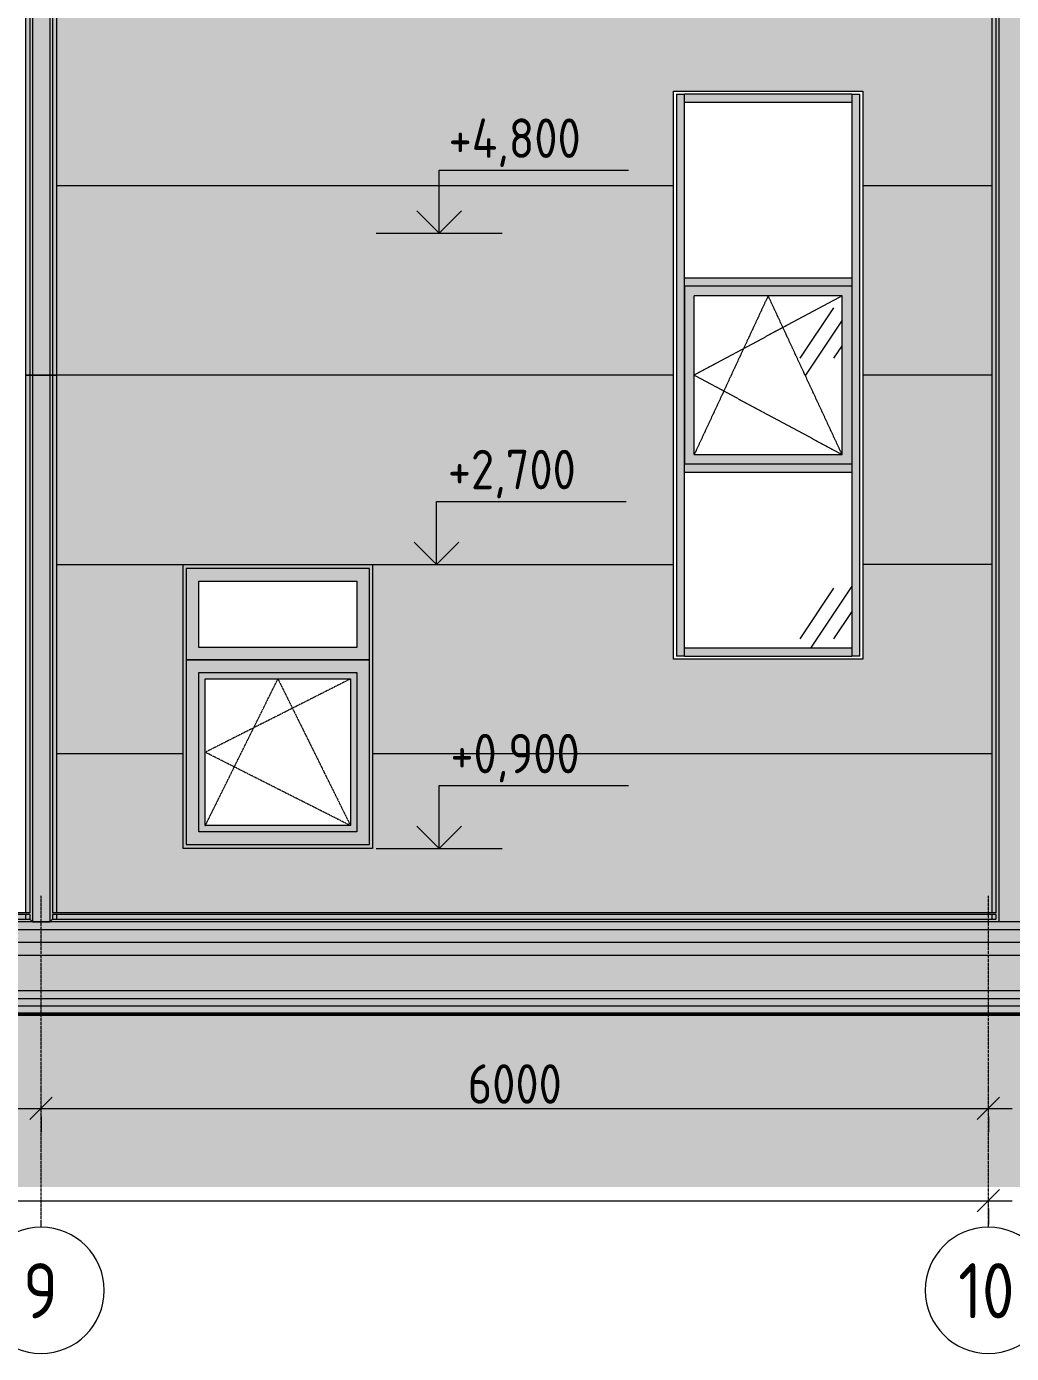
# Model space of a CAD drawing. Header units: millimetres. Extents: x 148937 to 2048786, y 870 to 351006.
# Drawn here: x 552222 to 558460, y 316332 to 324741 of the extents above; entities that cross this region are included whole.
import ezdxf

# ---------------------------------------------------------------- set-up
doc = ezdxf.new("R2010")
doc.units = ezdxf.units.MM
for name, pattern in [('_ШПТ__20_т__2_5__Линия сетки', [25, 20, -2.5, 0, -2.5]), ('_ШТР__2__1_', [3, 2, -1]), ('_ШТР__3__1_5_', [4.5, 3, -1.5])]:
    doc.linetypes.add(name, pattern=pattern)
doc.layers.get('Defpoints').update_dxf_attribs({"color": 4})
for name, color, linetype, lineweight in [('Высотные отметки', 7, 'Continuous', 9), ('Обобщенные модели', 7, 'Continuous', 18), ('Оси', 72, 'Continuous', 9), ('Перекрытия', 7, 'Continuous', 18), ('Размеры', 7, 'Continuous', 9), ('Стены', 7, 'Continuous', 18), ('Типовые аннотации', 7, 'Continuous', 9), ('Элементы узлов', 7, 'Continuous', 18)]:
    doc.layers.add(name, color=color, linetype=linetype, lineweight=lineweight)
for name, color, linetype, lineweight, true_color in [('Импосты витража', 7, 'Continuous', 9, 0x004080), ('Каркас_Импост', 7, 'Continuous', 9, 0x0080c0), ('Линии', 7, 'Continuous', 9, 0x00a600), ('Монтажный зазор', 7, 'Continuous', 9, 0x808040), ('Окна', 7, 'Continuous', 9, 0x0080c0), ('Открывание', 7, '_ШТР__2__1_', 9, 0x373737), ('Панели витража', 7, 'Continuous', 9, 0x0080c0)]:
    doc.layers.add(name, color=color, linetype=linetype, lineweight=lineweight, true_color=true_color)
doc.styles.add('GOST Common', font='GOST Common.ttf', dxfattribs={"width": 0.9, "height": 350})
doc.styles.add('GOST Common_1', font='GOST Common.ttf', dxfattribs={"width": 0.9, "height": 250})
doc.dimstyles.new('Основной_2_5_мм', dxfattribs={"dimscale": 304.8, "dimtxt": 251.428749, "dimasz": 0.463911, "dimexe": 0.492126, "dimexo": 0.492126, "dimgap": 0.098425, "dimtad": 1, "dimdec": 3, "dimrnd": 0.001, "dimdsep": 46, "dimtxsty": 'GOST Common_1', "dimblk1": 'OBLIQUE', "dimblk2": 'OBLIQUE', "dimsah": 1, "dimcen": 0.09, "dimdle": 0.492126, "dimazin": 2, "dimtfac": 1, "dimtdec": 4, "dimtix": 1, "dimtmove": 0, "dimatfit": 3, "dimfxl": 1, "dimtvp": 1, "dimtolj": 1, "dimtzin": 0, "dimlwd": 20, "dimlwe": 20, "dimarcsym": 2})
pattern_1 = [(236.31, (995.8, 1244.6), (-1777.9963, -3556.002), [641.07, -5769.6]), (236.31, (1031.34, 1137.9), (-1777.9963, -3556.002), [384.64, -6026.03]), (236.31, (818, 1137.9), (-1777.9963, -3556.002), [384.64, -6026.03])]

# ---------------------------------------------------------------- blocks, each defined once
blk = doc.blocks.new('102_Окно_1Створка_Ф_ГОСТ23166-99 - 1160х1750_1170_h-V13-_О__Ф__1-10__Южный')
at = {"layer": 'Каркас_Импост', "true_color": 0xf7fbf5}
h = blk.add_hatch(color=7, dxfattribs=at)
h.paths.add_polyline_path([(40040, 2095), (41080, 2095), (41080, 2675), (39920, 2675), (39920, 2095), (40000, 2095)], flags=0)
h.paths.add_polyline_path([(40040, 2175), (40000, 2175), (40000, 2595), (41000, 2595), (41000, 2175), (40617.2, 2175)], flags=0)
h = blk.add_hatch(color=7, dxfattribs=at)
h.paths.add_polyline_path([(40617.2, 925), (41080, 925), (41080, 2095), (39920, 2095), (39920, 925), (40040, 925)], flags=0)
h.paths.add_polyline_path([(40000, 1005), (40000, 2015), (41000, 2015), (41000, 1005), (40040, 1005)], flags=0)
h = blk.add_hatch(color=7, dxfattribs=at)
h.paths.add_polyline_path([(40617.2, 1005), (41000, 1005), (41000, 2015), (40000, 2015), (40000, 1005), (40460, 1005)], flags=0)
h.paths.add_polyline_path([(40617.2, 1045), (40040, 1045), (40040, 1975), (40960, 1975), (40960, 1045)], flags=0)
at = {"layer": 'Монтажный зазор', "true_color": 0x7f7f7f}
h = blk.add_hatch(color=8, dxfattribs=at)
h.paths.add_polyline_path([(39900, 900), (41100, 900), (41100, 2700), (39900, 2700), (39900, 925)], flags=0)
h.paths.add_polyline_path([(40960, 925), (39920, 925), (39920, 2675), (41080, 2675), (41080, 925), (41000, 925)], flags=0)
at = {"layer": 'Открывание', "linetype": 'Continuous'}
h = blk.add_hatch(dxfattribs=at)
h.set_pattern_fill('FP_1', style=0, pattern_type=2)
h.set_pattern_definition(pattern_1)
h.paths.add_polyline_path([(40960, 1045), (40960, 1975), (40040, 1975), (40040, 1045), (40617.2, 1045)], flags=0)
at = {"layer": 'Каркас_Импост', "color": 7}
for p, q in [((39920, 2675), (39920, 2095)), ((41080, 2675), (39920, 2675)), ((41080, 2095), (41080, 2675)), ((40000, 2595), (41000, 2595)), ((40000, 2175), (40000, 2595)), ((41000, 2595), (41000, 2175)), ((41000, 2175), (40000, 2175)), ((39920, 2095), (41080, 2095)), ((39920, 2095), (39920, 925)), ((41080, 2095), (39920, 2095)), ((41080, 925), (41080, 2095)), ((40000, 2015), (41000, 2015)), ((40000, 1005), (40000, 2015)), ((40040, 1975), (40960, 1975)), ((40040, 1045), (40040, 1975)), ((40960, 1975), (40960, 1045)), ((41000, 2015), (41000, 1005)), ((40960, 1045), (40040, 1045)), ((41000, 1005), (40000, 1005)), ((39920, 925), (41080, 925))]:
    blk.add_line(p, q, dxfattribs=at)
at = {"layer": 'Открывание', "color": 7}
for p, q in [((40040, 1045), (40500, 1975)), ((40960, 1975), (40040, 1510)), ((40500, 1975), (40960, 1045)), ((40960, 1045), (40040, 1510))]:
    blk.add_line(p, q, dxfattribs=at)
blk = doc.blocks.new('Системная панель - 135__НР__25__СТК__Стеклопакет-1207059-_О__Ф__1-10__Южный')
at = {"layer": 'Панели витража'}
h = blk.add_hatch(dxfattribs=at)
h.set_pattern_fill('FP_1', style=0, pattern_type=2)
h.set_pattern_definition(pattern_1)
h.paths.add_polyline_path([(43201, 2170), (44135, 2170), (44135, 3285), (43075, 3285), (43075, 2170)], flags=0)
blk = doc.blocks.new('Прямоугольный импост - 50х100 мм RAL 9016-1206952-_О__Ф__1-10__Южный')
at = {"layer": 'Импосты витража', "true_color": 0xf7fbf5}
blk.add_hatch(color=7, dxfattribs=at).paths.add_polyline_path([(44135, 5630), (44135, 5680), (43075, 5680), (43075, 5630), (44080.2, 5630)], flags=0)
at = {"layer": 'Импосты витража', "color": 7}
for p, q in [((43075, 5630), (43075, 5680)), ((44135, 5680), (43075, 5680)), ((44135, 5680), (44135, 5630)), ((43075, 5630), (44135, 5630))]:
    blk.add_line(p, q, dxfattribs=at)
blk = doc.blocks.new('Прямоугольный импост - 50х100 мм RAL 9016-1206946-_О__Ф__1-10__Южный')
at = {"layer": 'Импосты витража', "true_color": 0xf7fbf5}
blk.add_hatch(color=7, dxfattribs=at).paths.add_polyline_path([(44135, 2120), (44135, 2170), (43075, 2170), (43075, 2120), (43201, 2120)], flags=0)
at = {"layer": 'Импосты витража', "color": 7}
for p, q in [((43075, 2120), (43075, 2170)), ((44135, 2170), (43075, 2170)), ((43075, 2120), (44135, 2120)), ((44135, 2170), (44135, 2120))]:
    blk.add_line(p, q, dxfattribs=at)
blk = doc.blocks.new('Прямоугольный импост - 50х100 мм RAL 9016-1207083-_О__Ф__1-10__Южный')
at = {"layer": 'Импосты витража', "true_color": 0xf7fbf5}
blk.add_hatch(color=7, dxfattribs=at).paths.add_polyline_path([(44169.3, 2120), (44185, 2120), (44185, 3310), (44135, 3310), (44135, 2120)], flags=0)
at = {"layer": 'Импосты витража', "color": 7}
for p, q in [((44135, 3310), (44135, 2120)), ((44185, 2120), (44185, 3310)), ((44185, 2120), (44135, 2120))]:
    blk.add_line(p, q, dxfattribs=at)
blk = doc.blocks.new('Прямоугольный импост - 50х100 мм RAL 9016-1207058-_О__Ф__1-10__Южный')
at = {"layer": 'Импосты витража', "true_color": 0xf7fbf5}
blk.add_hatch(color=7, dxfattribs=at).paths.add_polyline_path([(43075, 4490), (43075, 5680), (43025, 5680), (43025, 4490), (43050, 4490)], flags=0)
at = {"layer": 'Импосты витража', "color": 7}
for p, q in [((43025, 5680), (43075, 5680)), ((43025, 5680), (43025, 4490)), ((43075, 4490), (43075, 5680))]:
    blk.add_line(p, q, dxfattribs=at)
blk = doc.blocks.new('Системная панель - 135__НР__25__СТК__Стеклопакет-V15-_О__Ф__1-10__Южный')
at = {"layer": 'Панели витража'}
h = blk.add_hatch(dxfattribs=at)
h.set_pattern_fill('FP_1', style=0, pattern_type=2)
h.set_pattern_definition(pattern_1)
h.paths.add_polyline_path([(43201, 4515), (44135, 4515), (44135, 5630), (43075, 5630), (43075, 4515)], flags=0)
blk = doc.blocks.new('Прямоугольный импост - 50х100 мм RAL 9016-1207060-_О__Ф__1-10__Южный')
at = {"layer": 'Импосты витража', "true_color": 0xf7fbf5}
blk.add_hatch(color=7, dxfattribs=at).paths.add_polyline_path([(44135, 4490), (44185, 4490), (44185, 5680), (44135, 5680), (44135, 5100)], flags=0)
at = {"layer": 'Импосты витража', "color": 7}
for p, q in [((44135, 5680), (44185, 5680)), ((44135, 5680), (44135, 4490)), ((44185, 4490), (44185, 5680))]:
    blk.add_line(p, q, dxfattribs=at)
blk = doc.blocks.new('Прямоугольный импост - 50х100 мм RAL 9016-1207084-_О__Ф__1-10__Южный')
at = {"layer": 'Импосты витража', "true_color": 0xf7fbf5}
blk.add_hatch(color=7, dxfattribs=at).paths.add_polyline_path([(43075, 3310), (43075, 4490), (43025, 4490), (43025, 3310), (43050, 3310)], flags=0)
at = {"layer": 'Импосты витража', "color": 7}
for p, q in [((43025, 4490), (43025, 3310)), ((43075, 3310), (43075, 4490))]:
    blk.add_line(p, q, dxfattribs=at)
blk = doc.blocks.new('Прямоугольный импост - 50х100 мм RAL 9016-1206832-_О__Ф__1-10__Южный')
at = {"layer": 'Импосты витража', "true_color": 0xf7fbf5}
blk.add_hatch(color=7, dxfattribs=at).paths.add_polyline_path([(44135, 4465), (44135, 4515), (43075, 4515), (43075, 4465), (44088, 4465)], flags=0)
at = {"layer": 'Импосты витража', "color": 7}
for p, q in [((43075, 4465), (43075, 4515)), ((44135, 4515), (43075, 4515)), ((43075, 4465), (44135, 4465)), ((44135, 4515), (44135, 4465))]:
    blk.add_line(p, q, dxfattribs=at)
blk = doc.blocks.new('Прямоугольный импост - 50х100 мм RAL 9016-1207086-_О__Ф__1-10__Южный')
at = {"layer": 'Импосты витража', "true_color": 0xf7fbf5}
blk.add_hatch(color=7, dxfattribs=at).paths.add_polyline_path([(44135, 3310), (44185, 3310), (44185, 4490), (44135, 4490), (44135, 3335)], flags=0)
at = {"layer": 'Импосты витража', "color": 7}
for p, q in [((44135, 4490), (44135, 3310)), ((44185, 3310), (44185, 4490))]:
    blk.add_line(p, q, dxfattribs=at)
blk = doc.blocks.new('Прямоугольный импост - 50х100 мм RAL 9016-1207087-_О__Ф__1-10__Южный')
at = {"layer": 'Импосты витража', "true_color": 0xf7fbf5}
blk.add_hatch(color=7, dxfattribs=at).paths.add_polyline_path([(43025, 2120), (43075, 2120), (43075, 3310), (43025, 3310), (43025, 2396.7)], flags=0)
at = {"layer": 'Импосты витража', "color": 7}
for p, q in [((43025, 3310), (43025, 2120)), ((43075, 2120), (43075, 3310)), ((43075, 2120), (43025, 2120))]:
    blk.add_line(p, q, dxfattribs=at)
blk = doc.blocks.new('190_ФЭ_Цоколь_Типовой - ФЭ-Ц1_140х80-1285859-_О__Ф__1-10__Южный')
at = {"layer": 'Обобщенные модели', "true_color": 0x9ea0a1}
h = blk.add_hatch(color=253, dxfattribs=at)
h.paths.add_polyline_path([(32865.9, 481.8), (32928, 481.9), (32930.6, 491.4), (27069.4, 491.4), (27072, 481.8), (32720.4, 481.8)], flags=0)
h.paths.add_polyline_path([(20010, 481.8), (20928, 481.9), (20930.6, 491.4), (20000, 491.4), (20000, 481.8)], flags=0)
h.paths.add_polyline_path([(45048, 481.8), (45048, 481.9), (45050.6, 491.4), (39069.4, 491.4), (39072, 481.8), (44492.9, 481.8)], flags=0)
h.paths.add_polyline_path([(21072, 481.8), (26928, 481.9), (26930.6, 491.4), (21069.4, 491.4), (21072, 481.9)], flags=0)
h.paths.add_polyline_path([(38928, 481.8), (38928, 481.9), (38930.6, 491.4), (33069.4, 491.4), (33072, 481.8), (38875.5, 481.8)], flags=0)
h = blk.add_hatch(color=253, dxfattribs=at)
h.paths.add_polyline_path([(20000, 451.8), (20928, 452), (20928, 481.8), (20000, 481.8)], flags=0)
h.paths.add_polyline_path([(45048, 451.8), (45048, 481.8), (39072, 481.8), (39072, 451.8), (44492.9, 451.8)], flags=0)
h.paths.add_polyline_path([(21235.1, 451.8), (26928, 452), (26928, 481.8), (21072, 481.8), (21072, 451.8), (21124.5, 451.8)], flags=0)
h.paths.add_polyline_path([(38928.2, 451.8), (38928, 452), (38928, 481.8), (33072, 481.8), (33072, 451.8), (38928, 451.8)], flags=0)
h.paths.add_polyline_path([(27235.1, 451.8), (32928, 452), (32928, 481.8), (27072, 481.8), (27072, 451.8), (27124.5, 451.8)], flags=0)
for points in [[(45125, 434.8), (45064.7, 435), (45048, 451.8), (39071.8, 451.8), (39055, 435), (38945, 435), (38928, 451.8), (33071.8, 451.8), (33055, 435), (32945, 435), (32928, 451.8), (27071.8, 451.8), (27055, 435), (26945, 435), (26928, 451.8), (21071.8, 451.8), (21055, 435), (20945, 435), (20928, 451.8), (20000, 451.8), (20000, 434.8), (45065, 434.8)], [(20000, 384.8), (45294.9, 384.8), (45294.9, 434.8), (20000, 434.8)], [(33010, 305), (45433.1, 305), (45293.9, 384.8), (20000, 384.8), (20000, 305), (32990, 305)], [(45125, 225), (45433.1, 225), (45433.1, 305), (20000, 305), (20000, 225), (44492.9, 225)]]:
    blk.add_hatch(color=253, dxfattribs=at).paths.add_polyline_path(points, flags=0)
at = {"layer": 'Линии', "color": 7, "lineweight": 18}
for p, q in [((45022, 492.2), (39098, 492.2)), ((20000, 225), (45433.1, 225))]:
    blk.add_line(p, q, dxfattribs=at)
at = {"layer": 'Обобщенные модели'}
for p, q in [((45294.9, 434.8), (20000, 434.8)), ((38930.6, 491.4), (33069.4, 491.4)), ((38928, 481.8), (33072, 481.8)), ((33072, 451.8), (38928, 451.8)), ((45050.6, 491.4), (39069.4, 491.4)), ((45048, 481.8), (39072, 481.8)), ((39072, 451.8), (45048, 451.8)), ((45294.9, 384.8), (20000, 384.8)), ((45433.1, 305), (20000, 305))]:
    blk.add_line(p, q, dxfattribs=at)
blk = doc.blocks.new('190_ФЭ_Стена_Стык вертикальный - ФЭ-C1_110-1292203-_О__Ф__1-10__Южный')
at = {"layer": 'Обобщенные модели', "true_color": 0xcfd0cf}
for points in [[(20928, 492.1), (20928, 3900), (20902, 3900), (20902, 492.1)], [(20945, 435), (20945, 3900), (20928, 3900), (20928, 492.1), (20930.6, 491.4), (20928, 481.8), (20928.2, 451.8), (20940.6, 439.4)], [(20990, 435), (21055, 435), (21055, 3900), (20945, 3900), (20945, 435)], [(21055, 435), (21072, 452), (21072, 481.9), (21069.4, 491.4), (21072, 492.1), (21072, 3900), (21055, 3900), (21055, 439.4)], [(21098, 492.1), (21098, 3900), (21072, 3900), (21072, 492.1)]]:
    blk.add_hatch(color=254, dxfattribs=at).paths.add_polyline_path(points, flags=0)
at = {"layer": 'Линии', "color": 7, "lineweight": 18}
for p, q in [((20928, 3900), (20902, 3900)), ((20902, 3900), (20902, 491.4)), ((20945, 3900), (20928, 3900)), ((21055, 3900), (20945, 3900)), ((21072, 3900), (21055, 3900)), ((21098, 3900), (21072, 3900)), ((21098, 3900), (21098, 491.4)), ((20902, 481.9), (20902, 452)), ((20902, 452), (20928, 452)), ((20928, 452), (20945, 435)), ((20945, 435), (21055, 435)), ((21055, 435), (21072, 452)), ((21072, 452), (21098, 452)), ((21098, 481.9), (21098, 452))]:
    blk.add_line(p, q, dxfattribs=at)
at = {"layer": 'Обобщенные модели'}
for p, q in [((20928, 3900), (20928, 491.4)), ((20945, 3900), (20945, 435)), ((21055, 3900), (21055, 435)), ((21072, 3900), (21072, 491.4)), ((20928, 481.9), (20928, 452)), ((21072, 481.9), (21072, 452))]:
    blk.add_line(p, q, dxfattribs=at)
blk = doc.blocks.new('190_ФЭ_Стена_Стык вертикальный - ФЭ-C1_110-1292370-_О__Ф__1-10__Южный')
at = {"layer": 'Обобщенные модели', "true_color": 0xcfd0cf}
for points in [[(20915.9, 3900), (20928, 3900), (20928, 7500), (20902, 7500), (20902, 3900)], [(20928, 3900), (20945, 3900), (20945, 7500), (20928, 7500), (20928, 3925.7)], [(21055, 3900), (21055, 7500), (20945, 7500), (20945, 3900), (21010, 3900)], [(21055, 3900), (21072, 3900), (21072, 7500), (21055, 7500), (21055, 3919.4)], [(21077.4, 3900), (21098, 3900), (21098, 7500), (21072, 7500), (21072, 3900)]]:
    blk.add_hatch(color=254, dxfattribs=at).paths.add_polyline_path(points, flags=0)
at = {"layer": 'Линии', "color": 7, "lineweight": 18}
for p, q in [((20928, 7500), (20902, 7500)), ((20902, 7500), (20902, 3900)), ((20945, 7500), (20928, 7500)), ((21055, 7500), (20945, 7500)), ((21072, 7500), (21055, 7500)), ((21098, 7500), (21072, 7500)), ((21098, 7500), (21098, 3900)), ((20902, 3900), (20928, 3900)), ((20928, 3900), (20945, 3900)), ((20945, 3900), (21055, 3900)), ((21055, 3900), (21072, 3900)), ((21072, 3900), (21098, 3900))]:
    blk.add_line(p, q, dxfattribs=at)
at = {"layer": 'Обобщенные модели'}
for p, q in [((20928, 7500), (20928, 3900)), ((20945, 7500), (20945, 3900)), ((21055, 7500), (21055, 3900)), ((21072, 7500), (21072, 3900))]:
    blk.add_line(p, q, dxfattribs=at)
blk = doc.blocks.new('190_ФЭ_Стена_Стык угловой внешний фигурный - ФЭ-У1_230х230-1304566-_О__Ф__1-10__Южный')
at = {"layer": 'Обобщенные модели', "true_color": 0xcfd0cf}
for points in [[(45048, 492.1), (45048, 8700), (45022, 8700), (45022, 492.1)], [(45064.7, 435), (45065, 435), (45065, 8700), (45048, 8700), (45048, 492.1), (45050.6, 491.4), (45048, 481.8), (45048, 451.7)], [(45294.9, 435), (45295, 435), (45295, 8700), (45065, 8700), (45065, 435), (45275, 435)]]:
    blk.add_hatch(color=254, dxfattribs=at).paths.add_polyline_path(points, flags=0)
at = {"layer": 'Линии', "color": 7, "lineweight": 18}
for p, q in [((45022, 8700), (45048, 8700)), ((45022, 8700), (45022, 491.4)), ((45048, 8700), (45065, 8700)), ((45065, 8700), (45295, 8700)), ((45295, 435), (45295, 8700)), ((45022, 481.9), (45022, 451.7)), ((45295, 435), (45065, 435))]:
    blk.add_line(p, q, dxfattribs=at)
at = {"layer": 'Обобщенные модели'}
for p, q in [((45048, 8700), (45048, 491.4)), ((45065, 8700), (45065, 435)), ((45048, 481.9), (45048, 451.7))]:
    blk.add_line(p, q, dxfattribs=at)
blk = doc.blocks.new('135_Витраж створка_Открывание_Профиль - Правое верхнее открывание-1512337-_О__Ф__1-10__Южный')
at = {"layer": 'Панели витража', "true_color": 0xf7fbf5}
h = blk.add_hatch(color=7, dxfattribs=at)
h.paths.add_polyline_path([(43075, 3335), (44135, 3335), (44135, 4465), (43075, 4465), (43075, 3900)], flags=0)
h.paths.add_polyline_path([(44073, 3397), (43137, 3397), (43137, 4403), (44073, 4403), (44073, 3900)], flags=0)
at = {"layer": 'Панели витража'}
h = blk.add_hatch(dxfattribs=at)
h.set_pattern_fill('FP_1', style=0, pattern_type=2)
h.set_pattern_definition(pattern_1)
h.paths.add_polyline_path([(43137, 3397), (44073, 3397), (44073, 4403), (43137, 4403), (43137, 3900)], flags=0)
at = {"layer": 'Линии', "color": 7, "linetype": '_ШТР__3__1_5_'}
for p, q in [((44073, 4403), (43137, 3900)), ((43605, 4403), (43137, 3397)), ((44073, 3397), (43605, 4403)), ((43137, 3900), (44073, 3397))]:
    blk.add_line(p, q, dxfattribs=at)
at = {"layer": 'Панели витража', "color": 7}
for p, q in [((43075, 4465), (44135, 4465)), ((43075, 4465), (43075, 3335)), ((44135, 4465), (44135, 3335)), ((43137, 3397), (43137, 4403)), ((44073, 4403), (43137, 4403)), ((44073, 3397), (44073, 4403)), ((43137, 3397), (44073, 3397)), ((44135, 3335), (43075, 3335))]:
    blk.add_line(p, q, dxfattribs=at)
blk = doc.blocks.new('Ось сетки - Круг_Ø8 мм-6577-_О__Ф__1-10__Южный')
at = {"layer": 'Оси', "lineweight": 20}
for start, end in [(360, 180), (180, 360)]:
    blk.add_arc((0, -1900), 400, start, end, dxfattribs=at)
blk = doc.blocks.new('_Oblique')
at = {"color": 0, "linetype": 'ByBlock', "lineweight": -2}
blk.add_line((-0.5, -0.5), (0.5, 0.5), dxfattribs=at)
blk = doc.blocks.new('*D393')
at = {"layer": 'Defpoints', "color": 0, "transparency": 16777216}
for p in [(546314.4, 317984.5), (552314.4, 317984.5), (552314.4, 317884.5)]:
    blk.add_point(p, dxfattribs=at)
at = {"layer": 'Размеры', "color": 0, "lineweight": 20, "transparency": 16777216}
for p, q in [((546164.4, 317884.5), (552464.4, 317884.5)), ((546314.4, 317834.5), (546314.4, 317734.5)), ((552314.4, 317834.5), (552314.4, 317734.5))]:
    blk.add_line(p, q, dxfattribs=at)
at = {"layer": 'Размеры', "color": 0, "lineweight": 20, "transparency": 16777216, "xscale": 141.4, "yscale": 141.4, "zscale": 141.4, "rotation": 180}
blk.add_blockref('_Oblique', (546314.4, 317884.5), dxfattribs=at)
at = {"layer": 'Размеры', "color": 0, "lineweight": 20, "transparency": 16777216, "xscale": 141.4, "yscale": 141.4, "zscale": 141.4}
blk.add_blockref('_Oblique', (552314.4, 317884.5), dxfattribs=at)
at = {"layer": 'Размеры', "color": 0, "lineweight": 20, "transparency": 16777216, "insert": (549314.4, 318039.5), "char_height": 250, "width": 756.843, "attachment_point": 5, "style": 'GOST Common_1'}
blk.add_mtext('\\A1;6000', dxfattribs=at)
blk = doc.blocks.new('*D394')
at = {"layer": 'Defpoints', "color": 0, "transparency": 16777216}
for p in [(552314.4, 317984.5), (558314.4, 317984.5), (558314.4, 317884.5)]:
    blk.add_point(p, dxfattribs=at)
at = {"layer": 'Размеры', "color": 0, "lineweight": 20, "transparency": 16777216}
for p, q in [((552164.4, 317884.5), (558464.4, 317884.5)), ((552314.4, 317834.5), (552314.4, 317734.5)), ((558314.4, 317834.5), (558314.4, 317734.5))]:
    blk.add_line(p, q, dxfattribs=at)
at = {"layer": 'Размеры', "color": 0, "lineweight": 20, "transparency": 16777216, "xscale": 141.4, "yscale": 141.4, "zscale": 141.4, "rotation": 180}
blk.add_blockref('_Oblique', (552314.4, 317884.5), dxfattribs=at)
at = {"layer": 'Размеры', "color": 0, "lineweight": 20, "transparency": 16777216, "xscale": 141.4, "yscale": 141.4, "zscale": 141.4}
blk.add_blockref('_Oblique', (558314.4, 317884.5), dxfattribs=at)
at = {"layer": 'Размеры', "color": 0, "lineweight": 20, "transparency": 16777216, "insert": (555314.4, 318039.5), "char_height": 250, "width": 756.843, "attachment_point": 5, "style": 'GOST Common_1'}
blk.add_mtext('\\A1;6000', dxfattribs=at)
blk = doc.blocks.new('*D395')
at = {"layer": 'Defpoints', "color": 0, "transparency": 16777216}
for p in [(513314.4, 317400), (558314.4, 317400), (558314.4, 317300)]:
    blk.add_point(p, dxfattribs=at)
at = {"layer": 'Размеры', "color": 0, "lineweight": 20, "transparency": 16777216}
for p, q in [((513164.4, 317300), (558464.4, 317300)), ((513314.4, 317250), (513314.4, 317150)), ((558314.4, 317250), (558314.4, 317150))]:
    blk.add_line(p, q, dxfattribs=at)
at = {"layer": 'Размеры', "color": 0, "lineweight": 20, "transparency": 16777216, "xscale": 141.4, "yscale": 141.4, "zscale": 141.4, "rotation": 180}
blk.add_blockref('_Oblique', (513314.4, 317300), dxfattribs=at)
at = {"layer": 'Размеры', "color": 0, "lineweight": 20, "transparency": 16777216, "xscale": 141.4, "yscale": 141.4, "zscale": 141.4}
blk.add_blockref('_Oblique', (558314.4, 317300), dxfattribs=at)
at = {"layer": 'Размеры', "color": 0, "lineweight": 20, "transparency": 16777216, "insert": (535814.4, 317455), "char_height": 250, "width": 971.623, "attachment_point": 5, "style": 'GOST Common_1'}
blk.add_mtext('\\A1;45000', dxfattribs=at)
blk = doc.blocks.new('Высотные отметки - Стрелка вверх-5091-_О__Ф__1-10__Южный')
at = {"layer": 'Типовые аннотации'}
for p, q in [((-2280.3, 6200), (-3480.3, 6200)), ((-2280.3, 5800), (-2280.3, 6200)), ((-1880.3, 5800), (-2680.3, 5800))]:
    blk.add_line(p, q, dxfattribs=at)
at = {"layer": 'Типовые аннотации', "lineweight": 20}
for q in [(-2421.8, 5941.4), (-2138.9, 5941.4)]:
    blk.add_line((-2280.3, 5800), q, dxfattribs=at)

msp = doc.modelspace()

# ---------------------------------------------------------------- hatches: boundary and pattern name
at = {"layer": 'Перекрытия', "true_color": 0xb9d0cb}
for points in [[(559709.37897, 318531.79336), (558709.37897, 318581.79336), (533879.37897, 318581.79336), (533879.37897, 318531.79336), (559099.12643, 318531.79336)], [(559709.37897, 318481.84027), (559709.37897, 318531.79336), (533879.37897, 318531.79336), (533879.37897, 318481.84027), (559099.12643, 318481.84027)]]:
    msp.add_hatch(color=9, dxfattribs=at).paths.add_polyline_path(points, flags=0)
at = {"layer": 'Стены', "lineweight": 9, "true_color": 0xcfd0cf}
for points in [[(552639.68909, 323731.79336), (556319.37897, 323731.79336), (556319.37897, 324331.79336), (557519.37897, 324331.79336), (557519.37897, 323731.79336), (558336.37897, 323731.79336), (558336.37897, 324931.79336), (552412.37897, 324931.79336), (552412.37897, 323731.79336)], [(552609.47193, 319123.99086), (558336.37897, 319123.99086), (558336.37897, 320131.79336), (554414.37897, 320131.79336), (554414.37897, 319531.79336), (553214.37897, 319531.79336), (553214.37897, 320131.79336), (552412.37897, 320131.79336), (552412.37897, 319123.99086), (552438.87897, 319123.99086)]]:
    msp.add_hatch(color=254, dxfattribs=at).paths.add_polyline_path(points, flags=0)
h = msp.add_hatch(color=254, dxfattribs=at)
h.paths.add_polyline_path([(552412.37897, 322531.79336), (556319.37897, 322531.79336), (556319.37897, 323731.79336), (552412.37897, 323731.79336), (552412.37897, 322558.2264)], flags=0)
h.paths.add_polyline_path([(557807.23896, 322531.79336), (558336.37897, 322531.79336), (558336.37897, 323731.79336), (557519.37897, 323731.79336), (557519.37897, 322531.79336)], flags=0)
h = msp.add_hatch(color=254, dxfattribs=at)
h.paths.add_polyline_path([(556319.37897, 321331.79336), (556319.37897, 322531.79336), (552412.37897, 322531.79336), (552412.37897, 321331.79336), (555223.46403, 321331.79336)], flags=0)
h.paths.add_polyline_path([(558336.37897, 321331.79336), (558336.37897, 322531.79336), (557519.37897, 322531.79336), (557519.37897, 321331.79336), (557807.23896, 321331.79336)], flags=0)
h = msp.add_hatch(color=254, dxfattribs=at)
h.paths.add_polyline_path([(552412.37897, 320131.79336), (553214.37897, 320131.79336), (553214.37897, 321331.79336), (552412.37897, 321331.79336), (552412.37897, 320245.55663)], flags=0)
h.paths.add_polyline_path([(555223.46403, 320131.79336), (558336.37897, 320131.79336), (558336.37897, 321331.79336), (557519.37897, 321331.79336), (557519.37897, 320731.79336), (556319.37897, 320731.79336), (556319.37897, 321331.79336), (554414.37897, 321331.79336), (554414.37897, 320131.79336)], flags=0)
at = {"layer": 'Стены', "true_color": 0x9ea0a1}
msp.add_hatch(color=253, dxfattribs=at).paths.add_polyline_path([(533314.37897, 318631.79336), (558729.37897, 318631.79336), (558729.37897, 318856.79336), (533314.37897, 318856.79336), (533314.37897, 318679.68976)], flags=0)
at = {"layer": 'Стены', "true_color": 0xbabfc5}
for points in [[(533859.37897, 318531.79336), (533879.37897, 318531.79336), (533879.37897, 318581.79336), (558439.37897, 318581.79336), (558439.37897, 318631.79336), (533324.37897, 318631.79336), (533324.37897, 318581.79336), (533859.37897, 318581.79336)], [(558589.37897, 318581.79336), (558589.37897, 318631.79336), (558439.37897, 318631.79336), (558439.37897, 318581.79336), (558574.37897, 318581.79336)]]:
    msp.add_hatch(color=9, dxfattribs=at).paths.add_polyline_path(points, flags=0)
at = {"layer": 'Элементы узлов', "true_color": 0xffffff}
msp.add_hatch(color=7, dxfattribs=at).paths.add_polyline_path([(510643.37897, 317386.77945), (560600.1681, 317386.77945), (560600.1681, 318483.84027), (510643.37897, 318483.84027)], flags=0)

# ---------------------------------------------------------------- linework, layer by layer
at = {"layer": 'Высотные отметки'}
for p, q in [((554734.37897, 323431.79336), (554835.78638, 323431.79336)), ((554734.37897, 321331.79336), (554819.8173, 321331.79336)), ((554734.37897, 319531.79336), (554835.78638, 319531.79336))]:
    msp.add_line(p, q, dxfattribs=at)
at = {"layer": 'Линии', "color": 7, "lineweight": 18}
for p, q in [((556319.37897, 320731.79336), (556319.37897, 324331.79336)), ((556319.37897, 324331.79336), (557519.37897, 324331.79336)), ((557519.37897, 324331.79336), (557519.37897, 320731.79336)), ((556319.37897, 323731.79336), (552412.37897, 323731.79336)), ((558336.37897, 323731.79336), (557519.37897, 323731.79336)), ((556319.37897, 322531.79336), (552412.37897, 322531.79336)), ((558336.37897, 322531.79336), (557519.37897, 322531.79336)), ((552412.37897, 321331.79336), (556319.37897, 321331.79336)), ((553214.37897, 319531.79336), (553214.37897, 321331.79336)), ((554414.37897, 321331.79336), (554414.37897, 319531.79336)), ((558336.37897, 321331.79336), (557519.37897, 321331.79336)), ((557519.37897, 320731.79336), (556319.37897, 320731.79336)), ((553214.37897, 320131.79336), (552412.37897, 320131.79336)), ((558336.37897, 320131.79336), (554414.37897, 320131.79336)), ((554414.37897, 319531.79336), (553214.37897, 319531.79336)), ((533314.37897, 318631.79336), (558729.37897, 318631.79336)), ((533879.37897, 318581.79336), (558709.37897, 318581.79336))]:
    msp.add_line(p, q, dxfattribs=at)
at = {"layer": 'Линии', "color": 7, "true_color": 0xffffff}
for p, q in [((554514.37897, 323431.79336), (554734.37897, 323431.79336)), ((554514.37897, 321331.79336), (554734.37897, 321331.79336)), ((554514.37897, 319531.79336), (554734.37897, 319531.79336))]:
    msp.add_line(p, q, dxfattribs=at)
at = {"layer": 'Линии', "color": 7, "lineweight": 50}
msp.add_line((560596.1681, 318481.84027), (510639.37897, 318481.84027), dxfattribs=at)
at = {"layer": 'Оси', "linetype": '_ШПТ__20_т__2_5__Линия сетки'}
for p, q in [((552314.37897, 317131.79336), (552314.37897, 319231.79336)), ((558314.37897, 317131.79336), (558314.37897, 319231.79336))]:
    msp.add_line(p, q, dxfattribs=at)
at = {"layer": 'Перекрытия'}
msp.add_line((559709.37897, 318531.79336), (533879.37897, 318531.79336), dxfattribs=at)

# ---------------------------------------------------------------- block references
at = {"layer": 'Высотные отметки', "lineweight": 20, "extrusion": (0, 0, -1)}
for p in [(-552555.44407, 317631.79336), (-552539.47499, 315531.79336), (-552555.44407, 313731.79336)]:
    msp.add_blockref('Высотные отметки - Стрелка вверх-5091-_О__Ф__1-10__Южный', p, dxfattribs=at)
at = {"layer": 'Импосты витража', "color": 7}
for name, p in [('Прямоугольный импост - 50х100 мм RAL 9016-1207058-_О__Ф__1-10__Южный', (513314.37897, 318631.79336)), ('Прямоугольный импост - 50х100 мм RAL 9016-1206952-_О__Ф__1-10__Южный', (513314.37897, 318631.79336)), ('Прямоугольный импост - 50х100 мм RAL 9016-1207060-_О__Ф__1-10__Южный', (513314.37897, 318631.79336)), ('Прямоугольный импост - 50х100 мм RAL 9016-1207084-_О__Ф__1-10__Южный', (513314.37897, 318631.79336)), ('Прямоугольный импост - 50х100 мм RAL 9016-1206832-_О__Ф__1-10__Южный', (513314.37897, 318631.79336)), ('Прямоугольный импост - 50х100 мм RAL 9016-1207086-_О__Ф__1-10__Южный', (513314.37897, 318631.79336)), ('Прямоугольный импост - 50х100 мм RAL 9016-1207087-_О__Ф__1-10__Южный', (513314.37897, 318631.79336)), ('Прямоугольный импост - 50х100 мм RAL 9016-1206832-_О__Ф__1-10__Южный', (513314.37897, 317451.79336)), ('Прямоугольный импост - 50х100 мм RAL 9016-1207083-_О__Ф__1-10__Южный', (513314.37897, 318631.79336)), ('Прямоугольный импост - 50х100 мм RAL 9016-1206946-_О__Ф__1-10__Южный', (513314.37897, 318631.79336))]:
    msp.add_blockref(name, p, dxfattribs=at)
at = {"layer": 'Обобщенные модели'}
for name, p in [('190_ФЭ_Стена_Стык угловой внешний фигурный - ФЭ-У1_230х230-1304566-_О__Ф__1-10__Южный', (513314.37897, 318631.79336)), ('190_ФЭ_Стена_Стык вертикальный - ФЭ-C1_110-1292370-_О__Ф__1-10__Южный', (531314.37897, 318631.79336)), ('190_ФЭ_Стена_Стык вертикальный - ФЭ-C1_110-1292203-_О__Ф__1-10__Южный', (531314.37897, 318631.79336)), ('190_ФЭ_Цоколь_Типовой - ФЭ-Ц1_140х80-1285859-_О__Ф__1-10__Южный', (513314.37897, 318631.79336))]:
    msp.add_blockref(name, p, dxfattribs=at)
at = {"layer": 'Окна', "color": 7}
msp.add_blockref('102_Окно_1Створка_Ф_ГОСТ23166-99 - 1160х1750_1170_h-V13-_О__Ф__1-10__Южный', (513314.37897, 318631.79336), dxfattribs=at)
at = {"layer": 'Оси', "lineweight": 20}
for p in [(552314.37897, 318631.79336), (558314.37897, 318631.79336)]:
    msp.add_blockref('Ось сетки - Круг_Ø8 мм-6577-_О__Ф__1-10__Южный', p, dxfattribs=at)
at = {"layer": 'Панели витража', "color": 7}
for name in ['Системная панель - 135__НР__25__СТК__Стеклопакет-V15-_О__Ф__1-10__Южный', '135_Витраж створка_Открывание_Профиль - Правое верхнее открывание-1512337-_О__Ф__1-10__Южный', 'Системная панель - 135__НР__25__СТК__Стеклопакет-1207059-_О__Ф__1-10__Южный']:
    msp.add_blockref(name, (513314.37897, 318631.79336), dxfattribs=at)

# ---------------------------------------------------------------- texts
at = {"layer": 'Высотные отметки', "char_height": 250, "attachment_point": 1, "line_spacing_factor": 1.022761, "style": 'GOST Common_1'}
for s, insert, width in [('+4,800', (554895.79628, 324158.50043), 1055.9762435), ('+2,700', (554891.14123, 322058.50043), 1028.8225687), ('+0,900', (554907.11031, 320258.50043), 1028.8225687)]:
    msp.add_mtext(s, dxfattribs=dict(at, insert=insert, width=width))
at = {"layer": 'Оси', "char_height": 350, "attachment_point": 1, "style": 'GOST Common'}
for s, insert, width in [('\\fGOST Common|b0|i0|c204|p34|;\\W.9;9', (552200.59831, 316904.32671), 274.177125), ('10', (558123.19831, 316904.32671), 461.772)]:
    msp.add_mtext(s, dxfattribs=dict(at, insert=insert, width=width))

# ---------------------------------------------------------------- dimensions: what is measured, and where the dimension line sits
at = {"layer": 'Размеры', "lineweight": 20}
for base, p1, p2, override, picture, middle in [((552314.37897, 317884.54565), (546314.37897, 317984.53055), (552314.37897, 317984.53055), {"dimpost": '<>', "dimfxl": 6000}, '*D393', (549314.37897, 318039.54565)), ((558314.37897, 317884.54565), (552314.37897, 317984.53055), (558314.37897, 317984.53055), {"dimpost": '<>', "dimfxl": 6000}, '*D394', (555314.37897, 318039.54565)), ((558314.37897, 317300.02443), (513314.37897, 317400.00933), (558314.37897, 317400.00933), {"dimpost": '<>', "dimfxl": 45000}, '*D395', (535814.37897, 317455.02443))]:
    dim = msp.add_linear_dim(base=base, p1=p1, p2=p2, dimstyle='Основной_2_5_мм', override=override, dxfattribs=at)
    dim.commit()
    dim.dimension.update_dxf_attribs({"geometry": picture, "text_midpoint": middle})

doc.saveas('drawing.dxf')
